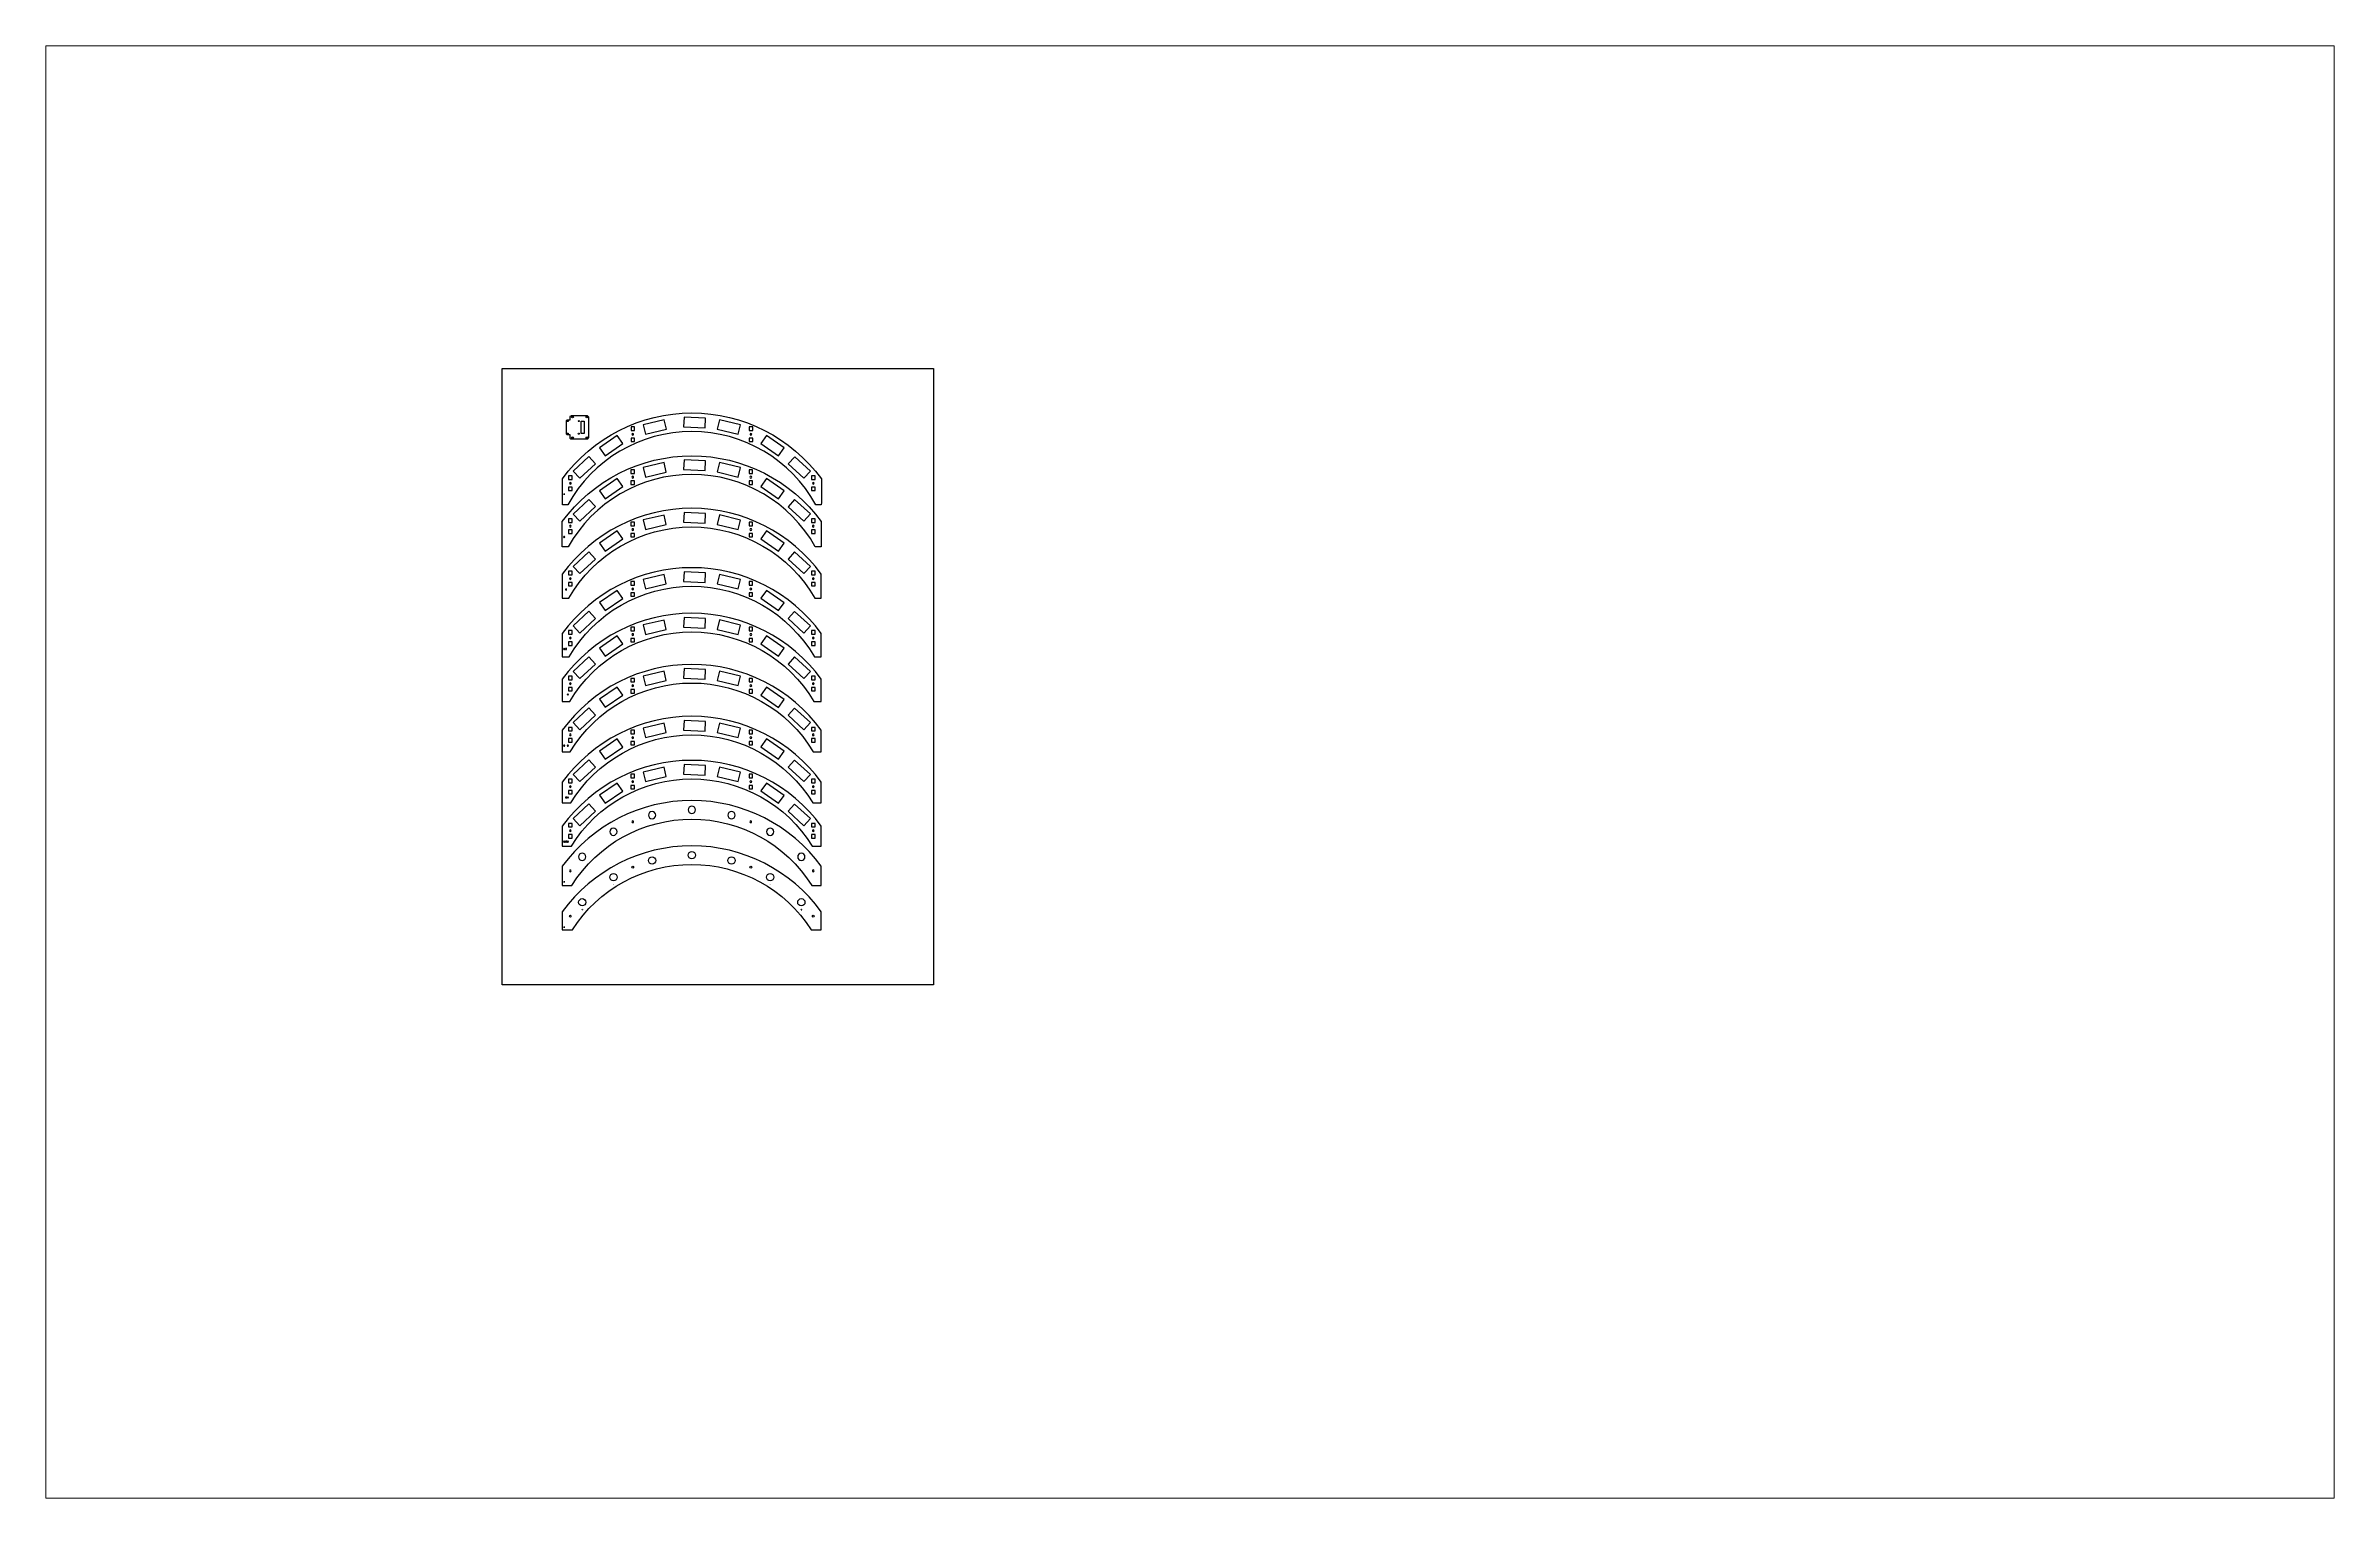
# Paper-space layout 'Sheet1' of a CAD drawing. Header units: millimetres. Extents: x 40 to 364, y 26 to 231.
# The model-space entities are those that its viewports show. They can reach past a viewport. Long polylines and large blocks are cut down to what shows.
import ezdxf
from ezdxf.enums import TextEntityAlignment as Align

# ---------------------------------------------------------------- set-up
doc = ezdxf.new("R2010")
doc.units = ezdxf.units.MM
doc.layers.add('Holes', color=1, linetype='Continuous')
doc.layers.add('text', color=5, linetype='Continuous')
doc.layers.add('TabGuides', color=3, linetype='Continuous', plot=False)
doc.styles.add('BoldReverse', font='Arial_Bold.ttf')

# ---------------------------------------------------------------- blocks, each defined once
blk = doc.blocks.new('SD Support')
blk.add_lwpolyline([(27.1, 31.2), (27.4, 31.2, -0.4142136), (29.5, 29.1), (29.5, -4.9, -0.4142136), (27.4, -7), (27.1, -7), (24.4, -7), (2, -7, -0.4142136), (-0.1, -4.9), (-0.1, -0.1), (-4, -0.1, -0.4142136), (-6.1, 2), (-6.1, 22.2, -0.4142136), (-4, 24.3), (-0.1, 24.3), (-0.1, 29.1, -0.4142136), (2, 31.2), (24.4, 31.2)], format="xyb", close=True)
at = {"layer": 'Holes'}
blk.add_lwpolyline([(18, 1.95), (18, 22.25), (22.8, 22.25), (22.8, 1.95)], close=True, dxfattribs=at)
for centre, radius in [((-4.1, 22.35), 0.9), ((-4.1, 1.85), 0.9), ((3.75, 28.85), 1.4), ((13.9, 22.35), 0.9), ((13.9, 1.85), 0.9), ((27.15, 28.85), 1.4), ((3.75, -4.65), 1.4), ((27.15, -4.65), 1.4)]:
    blk.add_circle(centre, radius, dxfattribs=at)
blk = doc.blocks.new('Square hole unit')
for points in [[(-2.9, 6.1), (-2.9, 11.9), (2.9, 11.9), (2.9, 6.1)], [(-2.9, -11.9), (-2.9, -6.1), (2.9, -6.1), (2.9, -11.9)]]:
    blk.add_lwpolyline(points, close=True)
blk.add_circle((0, 0), 1.4)
blk = doc.blocks.new('Level 1')
blk.add_lwpolyline([(-201.2, -133.7, -0.589577), (201.2, -133.7), (209.6, -133.7, 0.146234), (210.1, -132), (210.1, -91.7, 0.508188), (-210.1, -91.7), (-210.1, -132, 0.146234), (-209.6, -133.7)], format="xyb", close=True)
at = {"layer": 'Holes'}
for points in [[(-45, 4.2), (-41.3, -11.1), (-75.1, -19.3), (-78.8, -4)], [(-21.5, -9), (-22.3, 6.8), (12.5, 8.5), (13.3, -7.2)], [(41.3, -11.3), (44.9, 4.1), (78.8, -3.9), (75.2, -19.3)], [(-140.5, -54.6), (-149.6, -41.7), (-121.1, -21.7), (-112, -34.6)], [(149.6, -41.5), (140.6, -54.5), (112, -34.7), (121, -21.7)], [(-166.8, -55.8), (-156.2, -67.5), (-181.9, -90.9), (-192.6, -79.2)], [(156.3, -67.2), (167.1, -55.6), (192.5, -79.4), (181.7, -90.9)]]:
    blk.add_lwpolyline(points, close=True, dxfattribs=at)
for p in [(-95.8, -19.5), (95.8, -19.5), (-197, -99)]:
    blk.add_blockref('Square hole unit', p, dxfattribs=at)
at = {"layer": 'Holes', "rotation": 180}
blk.add_blockref('Square hole unit', (197, -99), dxfattribs=at)
blk = doc.blocks.new('Level 2')
blk.add_lwpolyline([(-200.4, -132.3, -0.584891), (200.4, -132.3), (210.1, -132.3, 0.024398), (210.1, -132), (210.1, -91.7, 0.508188), (-210.1, -91.7), (-210.1, -132, 0.024398), (-210.1, -132.3)], format="xyb", close=True)
at = {"layer": 'Holes'}
for points in [[(-45, 4.2), (-41.3, -11.1), (-75.1, -19.3), (-78.8, -4)], [(-21.5, -9), (-22.3, 6.8), (12.5, 8.5), (13.3, -7.2)], [(41.3, -11.3), (44.9, 4.1), (78.8, -3.9), (75.2, -19.3)], [(-140.5, -54.6), (-149.6, -41.7), (-121.1, -21.7), (-112, -34.6)], [(149.6, -41.5), (140.6, -54.5), (112, -34.7), (121, -21.7)], [(-166.8, -55.8), (-156.2, -67.5), (-181.9, -90.9), (-192.6, -79.2)], [(156.3, -67.2), (167.1, -55.6), (192.5, -79.4), (181.7, -90.9)]]:
    blk.add_lwpolyline(points, close=True, dxfattribs=at)
at = {"layer": 'text'}
blk.add_circle((207, -116.7), 1, dxfattribs=at)
at = {"layer": 'Holes'}
for p in [(-95.8, -19.5), (95.8, -19.5), (-197, -99)]:
    blk.add_blockref('Square hole unit', p, dxfattribs=at)
at = {"layer": 'Holes', "rotation": 180}
blk.add_blockref('Square hole unit', (197, -99), dxfattribs=at)
blk = doc.blocks.new('Level 3')
blk.add_lwpolyline([(210.1, -91.7), (210.1, -130.9), (199.6, -130.9, 0.580206), (-199.6, -130.9), (-210.1, -130.9), (-210.1, -91.7, -0.508188)], format="xyb", close=True)
at = {"layer": 'Holes'}
for points in [[(-45, 4.2), (-41.3, -11.1), (-75.1, -19.3), (-78.8, -4)], [(-21.5, -9), (-22.3, 6.8), (12.5, 8.5), (13.3, -7.2)], [(41.3, -11.3), (44.9, 4.1), (78.8, -3.9), (75.2, -19.3)], [(-140.5, -54.6), (-149.6, -41.7), (-121.1, -21.7), (-112, -34.6)], [(149.6, -41.5), (140.6, -54.5), (112, -34.7), (121, -21.7)], [(-166.8, -55.8), (-156.2, -67.5), (-181.9, -90.9), (-192.6, -79.2)], [(156.3, -67.2), (167.1, -55.6), (192.5, -79.4), (181.7, -90.9)]]:
    blk.add_lwpolyline(points, close=True, dxfattribs=at)
at = {"layer": 'text'}
blk.add_circle((204, -116.7), 1, dxfattribs=at)
at = {"layer": 'Holes'}
for p in [(-95.8, -19.5), (95.8, -19.5), (-197, -99)]:
    blk.add_blockref('Square hole unit', p, dxfattribs=at)
at = {"layer": 'Holes', "rotation": 180}
blk.add_blockref('Square hole unit', (197, -99), dxfattribs=at)
blk = doc.blocks.new('Level 4')
blk.add_lwpolyline([(210.1, -91.7), (210.1, -129.5), (198.8, -129.5, 0.575522), (-198.8, -129.5), (-210.1, -129.5), (-210.1, -91.7, -0.508188)], format="xyb", close=True)
at = {"layer": 'Holes'}
for points in [[(-45, 4.2), (-41.3, -11.1), (-75.1, -19.3), (-78.8, -4)], [(-21.5, -9), (-22.3, 6.8), (12.5, 8.5), (13.3, -7.2)], [(41.3, -11.3), (44.9, 4.1), (78.8, -3.9), (75.2, -19.3)], [(-140.5, -54.6), (-149.6, -41.7), (-121.1, -21.7), (-112, -34.6)], [(149.6, -41.5), (140.6, -54.5), (112, -34.7), (121, -21.7)], [(-166.8, -55.8), (-156.2, -67.5), (-181.9, -90.9), (-192.6, -79.2)], [(156.3, -67.2), (167.1, -55.6), (192.5, -79.4), (181.7, -90.9)]]:
    blk.add_lwpolyline(points, close=True, dxfattribs=at)
at = {"layer": 'text'}
for centre in [(204, -116.7), (207, -116.7)]:
    blk.add_circle(centre, 1, dxfattribs=at)
at = {"layer": 'Holes'}
for p in [(-95.8, -19.5), (95.8, -19.5), (-197, -99)]:
    blk.add_blockref('Square hole unit', p, dxfattribs=at)
at = {"layer": 'Holes', "rotation": 180}
blk.add_blockref('Square hole unit', (197, -99), dxfattribs=at)
blk = doc.blocks.new('Level 6')
blk.add_lwpolyline([(197.1, -126.7, 0.566152), (-197.1, -126.7), (-210.1, -126.7), (-210.1, -91.7, -0.508188), (210.1, -91.7), (210.1, -126.7)], format="xyb", close=True)
at = {"layer": 'Holes'}
for points in [[(-45, 4.2), (-41.3, -11.1), (-75.1, -19.3), (-78.8, -4)], [(-21.5, -9), (-22.3, 6.8), (12.5, 8.5), (13.3, -7.2)], [(41.3, -11.3), (44.9, 4.1), (78.8, -3.9), (75.2, -19.3)], [(-140.5, -54.6), (-149.6, -41.7), (-121.1, -21.7), (-112, -34.6)], [(149.6, -41.5), (140.6, -54.5), (112, -34.7), (121, -21.7)], [(-166.8, -55.8), (-156.2, -67.5), (-181.9, -90.9), (-192.6, -79.2)], [(156.3, -67.2), (167.1, -55.6), (192.5, -79.4), (181.7, -90.9)]]:
    blk.add_lwpolyline(points, close=True, dxfattribs=at)
at = {"layer": 'text'}
for centre in [(201, -116.7), (207, -116.7)]:
    blk.add_circle(centre, 1, dxfattribs=at)
at = {"layer": 'Holes'}
for p in [(-95.8, -19.5), (95.8, -19.5), (-197, -99)]:
    blk.add_blockref('Square hole unit', p, dxfattribs=at)
at = {"layer": 'Holes', "rotation": 180}
blk.add_blockref('Square hole unit', (197, -99), dxfattribs=at)
blk = doc.blocks.new('Level 7')
for p, q in [((-210, -91.7), (-210, -91.7)), ((-210, -125.2), (-210, -125.2)), ((-210, -125.2), (-210, -125.2))]:
    blk.add_line(p, q)
blk.add_lwpolyline([(-210.1, -125.2), (-210.1, -91.7, -0.508188), (210.1, -91.7), (210.1, -125.3), (196.3, -125.3, 0.561466), (-196.3, -125.3), (-210, -125.3)], format="xyb")
at = {"layer": 'Holes'}
for points in [[(-45, 4.2), (-41.3, -11.1), (-75.1, -19.3), (-78.8, -4)], [(-21.5, -9), (-22.3, 6.8), (12.5, 8.5), (13.3, -7.2)], [(41.3, -11.3), (44.9, 4.1), (78.8, -3.9), (75.2, -19.3)], [(-140.5, -54.6), (-149.6, -41.7), (-121.1, -21.7), (-112, -34.6)], [(149.6, -41.5), (140.6, -54.5), (112, -34.7), (121, -21.7)], [(-166.8, -55.8), (-156.2, -67.5), (-181.9, -90.9), (-192.6, -79.2)], [(156.3, -67.2), (167.1, -55.6), (192.5, -79.4), (181.7, -90.9)]]:
    blk.add_lwpolyline(points, close=True, dxfattribs=at)
at = {"layer": 'text'}
for centre in [(201, -116.7), (204, -116.7)]:
    blk.add_circle(centre, 1, dxfattribs=at)
at = {"layer": 'Holes'}
for p in [(-95.8, -19.5), (95.8, -19.5), (-197, -99)]:
    blk.add_blockref('Square hole unit', p, dxfattribs=at)
at = {"layer": 'Holes', "rotation": 180}
blk.add_blockref('Square hole unit', (197, -99), dxfattribs=at)
blk = doc.blocks.new('Level 8')
blk.add_lwpolyline([(-210.1, -91.7, -0.508188), (210.1, -91.7), (210.1, -123.9), (195.4, -123.9, 0.556778), (-195.4, -123.9), (-210.1, -123.9)], format="xyb", close=True)
at = {"layer": 'Holes'}
for points in [[(-45, 4.2), (-41.3, -11.1), (-75.1, -19.3), (-78.8, -4)], [(-21.5, -9), (-22.3, 6.8), (12.5, 8.5), (13.3, -7.2)], [(41.3, -11.3), (44.9, 4.1), (78.8, -3.9), (75.2, -19.3)], [(-140.5, -54.6), (-149.6, -41.7), (-121.1, -21.7), (-112, -34.6)], [(149.6, -41.5), (140.6, -54.5), (112, -34.7), (121, -21.7)], [(-166.8, -55.8), (-156.2, -67.5), (-181.9, -90.9), (-192.6, -79.2)], [(156.3, -67.2), (167.1, -55.6), (192.5, -79.4), (181.7, -90.9)]]:
    blk.add_lwpolyline(points, close=True, dxfattribs=at)
at = {"layer": 'text'}
for centre, radius in [((201, -116.7), 1), ((204, -116.7), 1), ((204, -116.7), 0), ((207, -116.7), 1)]:
    blk.add_circle(centre, radius, dxfattribs=at)
at = {"layer": 'Holes'}
for p in [(-95.8, -19.5), (95.8, -19.5), (-197, -99)]:
    blk.add_blockref('Square hole unit', p, dxfattribs=at)
at = {"layer": 'Holes', "rotation": 180}
blk.add_blockref('Square hole unit', (197, -99), dxfattribs=at)
blk = doc.blocks.new('Level 9')
blk.add_lwpolyline([(873.9, -1590.9, -0.508188), (1294.1, -1590.9), (1294.1, -1621.8), (1278.6, -1621.8, 0.552088), (889.5, -1621.8), (873.9, -1621.8)], format="xyb", close=True)
at = {"layer": 'Holes'}
for centre, radius in [((988.3, -1518.7), 1.4), ((1019.6, -1507.9), 5.9), ((1084, -1499.2), 5.9), ((1148.5, -1507.9), 5.9), ((1179.8, -1518.7), 1.4), ((956.9, -1534.8), 5.9), ((1211.2, -1534.8), 5.9), ((906.3, -1575.6), 5.9), ((1261.8, -1575.6), 5.9), ((887, -1598.2), 1.4), ((1281, -1598.3), 1.4)]:
    blk.add_circle(centre, radius, dxfattribs=at)
blk = doc.blocks.new('Level 10')
blk.add_lwpolyline([(630.1, -91.7, 0.508188), (209.9, -91.7), (209.9, -121.1), (226.3, -121.1, -0.547395), (613.7, -121.1), (630.1, -121.1)], format="xyb", close=True)
at = {"layer": 'Holes'}
for centre, radius in [((420, 0), 5.9), ((292.9, -35.6), 5.9), ((324.2, -19.5), 1.4), ((355.6, -8.6), 5.9), ((484.4, -8.6), 5.9), ((515.8, -19.5), 1.4), ((547.1, -35.6), 5.9), ((242.3, -76.4), 5.9), ((597.7, -76.4), 5.9), ((223, -99), 1.4), ((617, -99), 1.4)]:
    blk.add_circle(centre, radius, dxfattribs=at)
at = {"layer": 'text', "style": 'BoldReverse'}
for s, p in [('-', (292.9, -47.6)), ('-', (547.1, -47.6)), ('+', (242.3, -88.4)), ('+', (597.7, -88.4))]:
    blk.add_text(s, height=5, dxfattribs=at).set_placement(p, align=Align.MIDDLE_CENTER)
blk = doc.blocks.new('Level 5')
blk.add_lwpolyline([(-0.1, -0.1), (-0.1, 36.3, -0.508188), (420.1, 36.3), (420.1, -0.1), (408, -0.1, 0.570837), (12, -0.1)], format="xyb", close=True)
at = {"layer": 'Holes'}
for points in [[(165, 132.2), (168.7, 116.9), (134.9, 108.7), (131.2, 124)], [(188.5, 119), (187.7, 134.8), (222.5, 136.5), (223.3, 120.8)], [(251.3, 116.7), (254.9, 132.1), (288.8, 124.1), (285.2, 108.8)], [(69.5, 73.4), (60.4, 86.3), (88.9, 106.3), (98, 93.4)], [(359.6, 86.5), (350.6, 73.5), (322, 93.3), (331, 106.3)], [(43.2, 72.2), (53.8, 60.5), (28.1, 37.1), (17.4, 48.8)], [(366.3, 60.8), (377.1, 72.4), (402.5, 48.6), (391.7, 37.1)]]:
    blk.add_lwpolyline(points, close=True, dxfattribs=at)
at = {"layer": 'text'}
blk.add_circle((411, 11.3), 1, dxfattribs=at)
at = {"layer": 'Holes'}
for p in [(114.2, 108.5), (305.8, 108.5), (13, 29)]:
    blk.add_blockref('Square hole unit', p, dxfattribs=at)
at = {"layer": 'Holes', "rotation": 180}
blk.add_blockref('Square hole unit', (407, 29), dxfattribs=at)

msp = doc.modelspace()

# ---------------------------------------------------------------- linework, layer by layer
at = {"layer": 'TabGuides'}
msp.add_lwpolyline([(-658, -883.5), (-658, 116.5), (42, 116.5), (42, -883.5)], close=True, dxfattribs=at)
at = {"layer": 'text'}
for p, q in [((-558.2, -87.6), (-556.2, -87.6)), ((-557.2, -86.6), (-557.2, -88.6)), ((-558.2, -716.1), (-556.2, -716.1)), ((-557.2, -715.1), (-557.2, -717.1)), ((-558.2, -789.7), (-556.2, -789.7)), ((-557.2, -788.7), (-557.2, -790.7))]:
    msp.add_line(p, q, dxfattribs=at)

# ---------------------------------------------------------------- block references
at = {"xscale": -1}
for name, p in [('Level 1', (-350.1, 29.1)), ('Level 8', (-350.2, -534.3)), ('Level 2', (-350.2, -40.4)), ('Level 3', (-350.2, -125.5)), ('Level 4', (-350.2, -221.8)), ('Level 5', (-140.2, -423.8)), ('Level 6', (-350.2, -378.7)), ('Level 7', (-350.2, -462.9)), ('Level 9', (733.8, 899.8))]:
    msp.add_blockref(name, p, dxfattribs=at)
for name, p in [('SD Support', (-547.5, 8.7)), ('Level 10', (-770.2, -673))]:
    msp.add_blockref(name, p)

psp = doc.layouts.new('Sheet1')

# ---------------------------------------------------------------- viewports
at = {"layer": '0'}
psp.add_viewport(center=(202.5, 128.5), size=(324, 205.6), view_center_point=(458, -538.14), view_height=2355.7467, dxfattribs=at)

doc.saveas('drawing.dxf')
